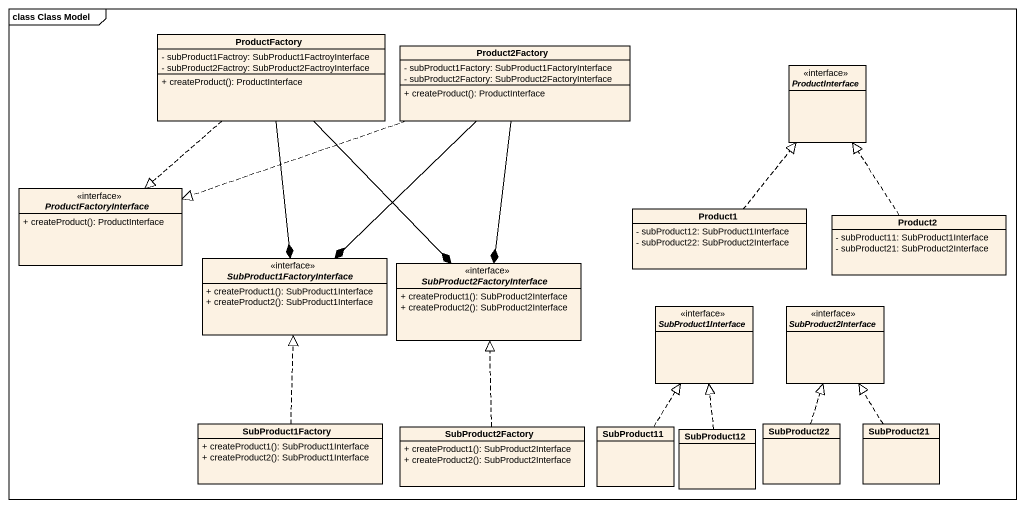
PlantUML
@startuml
mainframe class Class Model
hide circle
hide empty members
skinparam classAttributeIconSize 0
class ProductFactory {
  - subProduct1Factroy: SubProduct1FactroyInterface
  - subProduct2Factroy: SubProduct2FactroyInterface
  + createProduct(): ProductInterface
}
class Product2Factory {
  - subProduct1Factory: SubProduct1FactoryInterface
  - subProduct2Factory: SubProduct2FactoryInterface
  + createProduct(): ProductInterface
}
interface ProductInterface <<interface>>
interface ProductFactoryInterface <<interface>> {
  + createProduct(): ProductInterface
}
class Product1 {
  - subProduct12: SubProduct1Interface
  - subProduct22: SubProduct2Interface
}
class Product2 {
  - subProduct11: SubProduct1Interface
  - subProduct21: SubProduct2Interface
}
interface SubProduct1FactoryInterface <<interface>> {
  + createProduct1(): SubProduct1Interface
  + createProduct2(): SubProduct1Interface
}
interface SubProduct2FactoryInterface <<interface>> {
  + createProduct1(): SubProduct2Interface
  + createProduct2(): SubProduct2Interface
}
interface SubProduct1Interface <<interface>>
interface SubProduct2Interface <<interface>>
class SubProduct1Factory {
  + createProduct1(): SubProduct1Interface
  + createProduct2(): SubProduct1Interface
}
class SubProduct2Factory {
  + createProduct1(): SubProduct2Interface
  + createProduct2(): SubProduct2Interface
}
class SubProduct11
class SubProduct12
class SubProduct22
class SubProduct21
ProductFactory ..|> ProductFactoryInterface
ProductFactory --* SubProduct1FactoryInterface
ProductFactory --* SubProduct2FactoryInterface
Product2Factory .left.|> ProductFactoryInterface
Product2Factory --* SubProduct1FactoryInterface
Product2Factory --* SubProduct2FactoryInterface
Product1 .up.|> ProductInterface
Product2 .up.|> ProductInterface
SubProduct1Factory .up.|> SubProduct1FactoryInterface
SubProduct2Factory .up.|> SubProduct2FactoryInterface
SubProduct11 .up.|> SubProduct1Interface
SubProduct12 .up.|> SubProduct1Interface
SubProduct22 .up.|> SubProduct2Interface
SubProduct21 .up.|> SubProduct2Interface
@enduml
